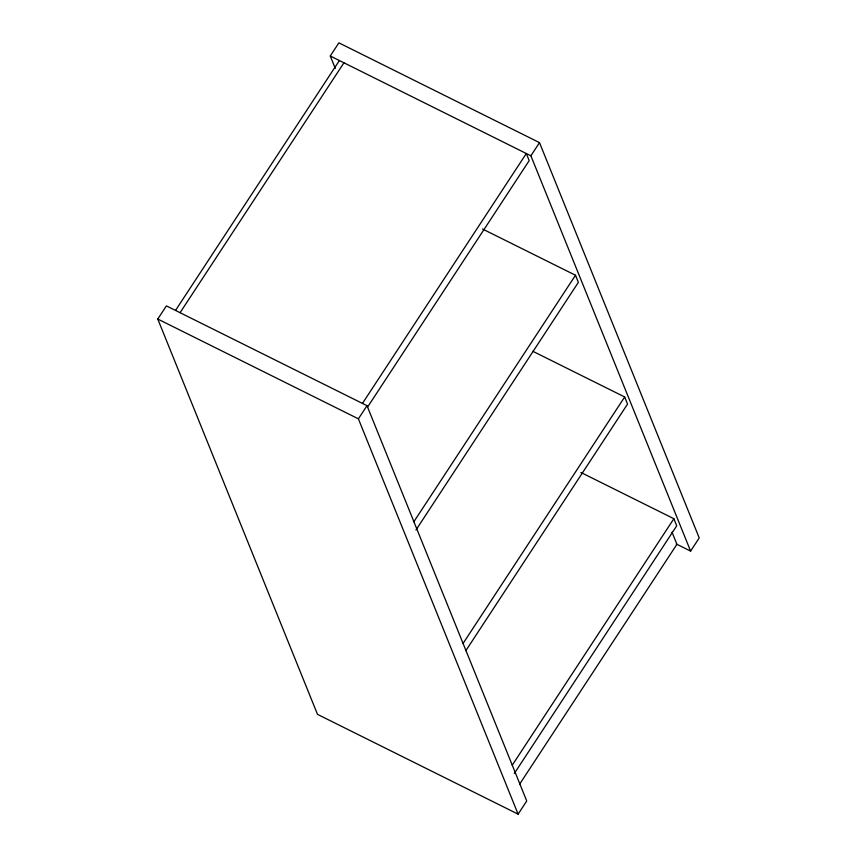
<?xml version="1.0" encoding="UTF-8"?>
<svg xmlns="http://www.w3.org/2000/svg" width="857" height="857" viewBox="0 0 857 857"><rect width="100%" height="100%" fill="white"/><g stroke="black" fill="none" stroke-linecap="round" stroke-linejoin="round"><path stroke-width="1.29" d="M157.774 319.05L166.397 305.895L367.01 405.682L526.734 800.995L518.11 814.15L317.497 714.363L157.774 319.05L358.387 418.827L518.11 814.15M335.28 68.399L330.266 56.005L338.89 42.85L539.503 142.637L699.226 537.95L690.603 551.105L676.269 543.981M175.524 310.427L339.383 60.536M180.077 312.698L343.946 62.807M362.457 403.411L526.316 153.521L529.187 160.623L367.514 407.161M358.387 418.827L367.01 405.682M690.603 551.105L530.879 155.781L539.503 142.637M413.824 521.795L575.497 275.247L482.523 229.001M415.966 530.012L578.368 282.349L575.497 275.247M463.016 643.521L624.678 396.973L532.904 351.327M465.876 650.624L627.549 404.075L624.678 396.973M512.197 765.258L673.87 518.71L580.896 472.464M514.329 773.475L676.73 525.812L673.87 518.71M519.642 784.155L676.923 544.302L672.027 532.186M330.266 56.005L530.879 155.781"/></g></svg>
